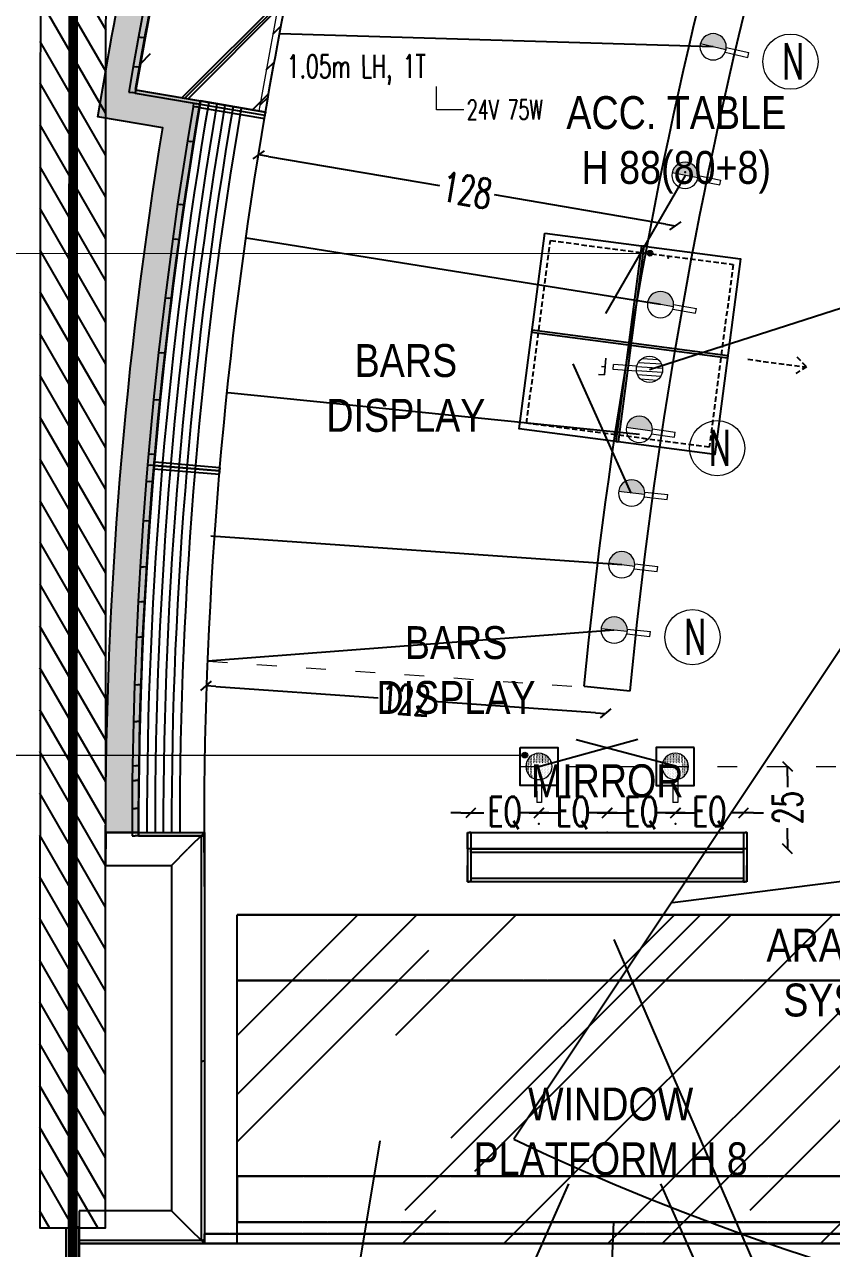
# Model space of a CAD drawing. Header units: millimetres. Extents: x 1734 to 22014, y 983 to 3953.
# Drawn here: x 2964.1 to 3209.5, y 1384.9 to 1757 of the extents above; entities that cross this region are included whole.
import ezdxf

# ---------------------------------------------------------------- set-up
doc = ezdxf.new("R2010")
doc.units = ezdxf.units.MM
for name, pattern in [('ACAD_ISO03W100', [30, 12, -18]), ('DASHDOT', [25.4, 12.7, -6.35, 0, -6.35]), ('HIDDEN', [0.375, 0.25, -0.125]), ('HIDDEN1', [0.375, 0.25, -0.125]), ('HIDDEN2', [4.7624999999999975, 3.174999999999998, -1.587499999999999]), ('PUNTO2', [0.125, 0, -0.125])]:
    doc.linetypes.add(name, pattern=pattern)
for name, color, linetype in [('CLNG_frame', 3, 'Continuous'), ('CLNG_projection', 1, 'Continuous'), ('FLOO_areas', 6, 'Continuous'), ('LAY_frames', 3, 'Continuous'), ('LAY_furn freestanding', 1, 'Continuous'), ('LAY_furn wall', 1, 'Continuous'), ('LAY_new wall', 6, 'Continuous'), ('LAY_new wall hatch', 8, 'Continuous'), ('LAY_projections', 1, 'HIDDEN'), ('LAY_text', 3, 'Continuous'), ('LD_beam', 240, 'Continuous'), ('LD_light integrated', 240, 'Continuous'), ('LD_pointing', 30, 'Continuous'), ('LD_quote', 242, 'Continuous'), ('MAT_mirror', 9, 'Continuous'), ('MATERIALE_xorel scuro', 177, 'Continuous'), ('MATERIALS_blackglass', 10, 'Continuous'), ('MATERIALS_marmorino', 44, 'Continuous'), ('MATERIALS_transparent glass', 133, 'Continuous'), ('Materials_xorel', 52, 'Continuous'), ('SURVEY_leaseline', 30, 'Continuous'), ('SURVEY_walls', 6, 'Continuous'), ('SURVEY_walls_patt', 8, 'Continuous'), ('SURVEY_window', 2, 'Continuous')]:
    doc.layers.add(name, color=color, linetype=linetype)
doc.layers.add('LD_light', color=240, linetype='Continuous', lineweight=5)
doc.layers.add('LD_text', color=7, linetype='Continuous', lineweight=9)
doc.styles.add('Detail 1-50', font='Arial Narrow.ttf', dxfattribs={"height": 0.125})
doc.styles.add('SIMPLEX', font='SIMPLEX.SHX', dxfattribs={"width": 0.65})
doc.dimstyles.new('Illuminazione 1_100', dxfattribs={"dimtxt": 9, "dimasz": 3, "dimexe": 0.05, "dimexo": 0.05, "dimgap": 1.5, "dimtad": 0, "dimdec": 0, "dimlfac": -1, "dimzin": 0, "dimdsep": 46, "dimtxsty": 'SIMPLEX', "dimblk": 'LINEET2S', "dimcen": 0, "dimdle": 0.1000000014901161, "dimse1": 1, "dimse2": 1, "dimclrd": 7, "dimclrt": 256, "dimadec": 0, "dimazin": 0, "dimtfac": 1, "dimtdec": 0, "dimtix": 1, "dimtmove": 2, "dimatfit": 3, "dimldrblk": 'OBLIQUE', "dimfxl": 1, "dimtolj": 1, "dimarcsym": 0})

# ---------------------------------------------------------------- blocks, each defined once
blk = doc.blocks.new('farettosingolo11.5x11.5')
at = {"layer": 'LD_beam'}
blk.add_lwpolyline([(-5.75, 5.75), (5.75, 5.75), (5.75, -5.75), (-5.75, -5.75)], close=True, dxfattribs=at)
blk.add_point((0, 0), dxfattribs=at)
blk = doc.blocks.new('LINEET2S')
blk.add_line((-1, 0), (0, 0))
at = {"color": 5}
blk.add_line((0.5, 0.5), (-0.5, -0.5), dxfattribs=at)
blk = doc.blocks.new('*D282')
at = {"layer": 'DEFPOINTS', "color": 0, "transparency": 16777216}
for p in [(3161.485465483056, 1531.444321138227), (3168.1902034677, 1506.36967570983), (3196.161724660881, 1506.382082670419)]:
    blk.add_point(p, dxfattribs=at)
at = {"layer": 'LD_quote', "color": 7, "lineweight": -2, "transparency": 16777216}
for p, q in [((3196.151931983041, 1528.459697392734), (3196.153397093028, 1525.156603556319)), ((3196.160393990381, 1509.382082375305), (3196.158928880394, 1512.685176211721))]:
    blk.add_line(p, q, dxfattribs=at)
at = {"layer": 'LD_quote', "color": 7, "lineweight": -2, "transparency": 16777216, "xscale": 3, "yscale": 3, "zscale": 3}
for p, rotation in [((3196.15060131254, 1531.45969709762), 90.02541393536639), ((3196.161724660881, 1506.382082670419), 270.0254139353664)]:
    blk.add_blockref('LINEET2S', p, dxfattribs=dict(at, rotation=rotation))
at = {"layer": 'LD_quote', "transparency": 16777216, "insert": (3196.156162986711, 1518.92088988402), "char_height": 9, "attachment_point": 5, "rotation": 90.02541393536639, "style": 'SIMPLEX'}
blk.add_mtext('\\A1;25', dxfattribs=at)
blk = doc.blocks.new('_Oblique')
at = {"color": 0, "linetype": 'ByBlock', "lineweight": -2}
blk.add_line((-0.5, -0.5), (0.5, 0.5), dxfattribs=at)
blk = doc.blocks.new('pureopalplan')
at = {"layer": 'LD_light'}
h = blk.add_hatch(dxfattribs=at)
h.set_pattern_fill('DOTS', color=256, scale=8.062499999999915)
h.set_pattern_definition([(0, (0, 0), (0.2519531249999973, 0.5039062499999947), [0, -0.5039062499999947])])
h.paths.add_polyline_path([(4.299999999999954, 0, 1), (-4.299999999999954, 0, 1)])
for p, q in [((4.223737791997336, 0.8062499999987267), (11.80825933779306, 0.8062499999987267)), ((11.80825933779306, -0.8062500000012278), (11.80825933779306, 0.8062499999987267)), ((4.223737791997336, -0.8062500000012278), (11.80825933779306, -0.8062500000012278))]:
    blk.add_line(p, q, dxfattribs=at)
blk.add_circle((0, 0), 4.299999999999954, dxfattribs=at)
blk = doc.blocks.new('24v75w')
at = {"layer": 'LD_light', "color": 7}
for p, q in [((0, -7.154871090875531), (0, 0)), ((8.246694318742811, -7.154871090875531), (0, -7.154871090875531))]:
    blk.add_line(p, q, dxfattribs=at)
at = {"layer": 'LD_light', "color": 7, "linetype": 'Continuous', "lineweight": 0, "insert": (9.169808406062657, -10.074464767893), "char_height": 6, "width": 128.0659965766446, "attachment_point": 7, "style": 'SIMPLEX'}
blk.add_mtext('24V 75W', dxfattribs=at)
blk = doc.blocks.new('*D283')
at = {"layer": 'DEFPOINTS', "color": 0, "transparency": 16777216}
for p in [(3120.581526965201, 1517.31116682868), (3099.833996287819, 1511.376613348068), (3120.583001265211, 1513.987354056764)]:
    blk.add_point(p, dxfattribs=at)
at = {"layer": 'LD_quote', "color": 7, "lineweight": -2, "transparency": 16777216}
for p, q in [((3096.831368353373, 1517.300632282517), (3093.831368648487, 1517.299301612019)), ((3099.831368058259, 1517.301962953014), (3103.831448138847, 1517.30373721604)), ((3120.581526965201, 1517.31116682868), (3116.581446884612, 1517.309392565655)), ((3123.581526670087, 1517.312497499178), (3126.581526374973, 1517.313828169676))]:
    blk.add_line(p, q, dxfattribs=at)
at = {"layer": 'LD_quote', "color": 7, "lineweight": -2, "transparency": 16777216, "xscale": 3, "yscale": 3, "zscale": 3}
for p, rotation in [((3099.831368058259, 1517.301962953014), 0.02541393531431841), ((3120.581526965201, 1517.31116682868), 180.0254139353143)]:
    blk.add_blockref('LINEET2S', p, dxfattribs=dict(at, rotation=rotation))
at = {"layer": 'LD_quote', "transparency": 16777216, "insert": (3110.20644751173, 1517.306564890847), "char_height": 9, "attachment_point": 5, "rotation": 0.025413935314318407, "style": 'SIMPLEX'}
blk.add_mtext('\\A1;EQ', dxfattribs=at)
blk = doc.blocks.new('*D305')
at = {"layer": 'DEFPOINTS', "color": 0, "transparency": 16777216}
for p in [(3141.329373930824, 1517.311166315043), (3120.58300126521, 1511.376613348066), (3141.332006242599, 1511.376613348075)]:
    blk.add_point(p, dxfattribs=at)
at = {"layer": 'LD_quote', "color": 7, "lineweight": -2, "transparency": 16777216}
for p, q in [((3117.580373330764, 1517.300632282524), (3114.580373625878, 1517.299301612026)), ((3120.58037303565, 1517.301962953022), (3124.579874110354, 1517.303736959225)), ((3141.329373930823, 1517.311166315043), (3137.329872856119, 1517.30939230884)), ((3144.329373635709, 1517.312496985541), (3147.329373340595, 1517.313827656038))]:
    blk.add_line(p, q, dxfattribs=at)
at = {"layer": 'LD_quote', "color": 7, "lineweight": -2, "transparency": 16777216, "xscale": 3, "yscale": 3, "zscale": 3}
for p, rotation in [((3120.58037303565, 1517.301962953022), 0.02541393531431841), ((3141.329373930823, 1517.311166315043), 180.0254139353143)]:
    blk.add_blockref('LINEET2S', p, dxfattribs=dict(at, rotation=rotation))
at = {"layer": 'LD_quote', "transparency": 16777216, "insert": (3130.954873483237, 1517.306564634032), "char_height": 9, "attachment_point": 5, "rotation": 0.025413935314318407, "style": 'SIMPLEX'}
blk.add_mtext('\\A1;EQ', dxfattribs=at)
blk = doc.blocks.new('*D306')
at = {"layer": 'DEFPOINTS', "color": 0, "transparency": 16777216}
for p in [(3162.078378908218, 1517.311166315045), (3141.332006242599, 1511.376613348075), (3162.081011219994, 1511.376613348078)]:
    blk.add_point(p, dxfattribs=at)
at = {"layer": 'LD_quote', "color": 7, "lineweight": -2, "transparency": 16777216}
for p, q in [((3138.329378308152, 1517.300632282526), (3135.329378603266, 1517.299301612028)), ((3141.329378013038, 1517.301962953024), (3145.328879087746, 1517.303736959227)), ((3162.078378908219, 1517.311166315046), (3158.078877833511, 1517.309392308842)), ((3165.078378613105, 1517.312496985543), (3168.078378317991, 1517.313827656041))]:
    blk.add_line(p, q, dxfattribs=at)
at = {"layer": 'LD_quote', "color": 7, "lineweight": -2, "transparency": 16777216, "xscale": 3, "yscale": 3, "zscale": 3}
for p, rotation in [((3141.329378013038, 1517.301962953024), 0.02541393531431841), ((3162.078378908219, 1517.311166315046), 180.0254139353143)]:
    blk.add_blockref('LINEET2S', p, dxfattribs=dict(at, rotation=rotation))
at = {"layer": 'LD_quote', "transparency": 16777216, "insert": (3151.703878460628, 1517.306564634035), "char_height": 9, "attachment_point": 5, "rotation": 0.025413935314318407, "style": 'SIMPLEX'}
blk.add_mtext('\\A1;EQ', dxfattribs=at)
blk = doc.blocks.new('*D307')
at = {"layer": 'DEFPOINTS', "color": 0, "transparency": 16777216}
for p in [(3182.828541897378, 1517.311166828692), (3162.081011219994, 1511.376613348074), (3182.830016197389, 1513.987354056771)]:
    blk.add_point(p, dxfattribs=at)
at = {"layer": 'LD_quote', "color": 7, "lineweight": -2, "transparency": 16777216}
for p, q in [((3159.078383285547, 1517.300632282528), (3156.078383580661, 1517.29930161203)), ((3162.078382990434, 1517.301962953026), (3166.078463071024, 1517.303737216051)), ((3182.828541897379, 1517.311166828692), (3178.828461816789, 1517.309392565666)), ((3185.828541602265, 1517.312497499189), (3188.828541307151, 1517.313828169687))]:
    blk.add_line(p, q, dxfattribs=at)
at = {"layer": 'LD_quote', "color": 7, "lineweight": -2, "transparency": 16777216, "xscale": 3, "yscale": 3, "zscale": 3}
for p, rotation in [((3162.078382990434, 1517.301962953026), 0.02541393531431841), ((3182.828541897379, 1517.311166828692), 180.0254139353143)]:
    blk.add_blockref('LINEET2S', p, dxfattribs=dict(at, rotation=rotation))
at = {"layer": 'LD_quote', "transparency": 16777216, "insert": (3172.453462443906, 1517.306564890859), "char_height": 9, "attachment_point": 5, "rotation": 0.025413935314318407, "style": 'SIMPLEX'}
blk.add_mtext('\\A1;EQ', dxfattribs=at)
blk = doc.blocks.new('*D345')
at = {"layer": 'DEFPOINTS', "color": 0, "transparency": 16777216}
for p in [(3019.87906157209, 1563.492614515699), (3141.332006242643, 1555.126613348791), (3140.812036336717, 1547.577979903154)]:
    blk.add_point(p, dxfattribs=at)
at = {"layer": 'LD_beam', "color": 7, "lineweight": -2, "transparency": 16777216}
for p, q in [((3022.351999663878, 1555.737821623955), (3071.641287865033, 1552.342644638124)), ((3137.819128339003, 1547.784139349261), (3088.529840137848, 1551.179316335092))]:
    blk.add_line(p, q, dxfattribs=at)
at = {"layer": 'LD_beam', "color": 7, "lineweight": -2, "transparency": 16777216, "xscale": 3, "yscale": 3, "zscale": 3}
for p, rotation in [((3019.359091666164, 1555.943981070062), 176.0595390365642), ((3140.812036336717, 1547.577979903154), 356.0595390365642)]:
    blk.add_blockref('LINEET2S', p, dxfattribs=dict(at, rotation=rotation))
at = {"layer": 'LD_beam', "transparency": 16777216, "insert": (3080.085564001441, 1551.760980486608), "char_height": 9, "attachment_point": 5, "rotation": 356.0595390365642, "style": 'SIMPLEX'}
blk.add_mtext('\\A1;122', dxfattribs=at)
blk = doc.blocks.new('purefasciostrettoplan')
at = {"layer": 'LD_light'}
blk.add_hatch(color=256, dxfattribs=at).paths.add_polyline_path([(-4.300000000000005, -3.20375193e-08, 1), (4.300000000000005, 0)])
for p, q in [((4.300000000000181, 0), (-4.300000001001535, -3.20375193e-08)), ((4.22373778999281, 0.8062499999999772), (11.80825933678989, 0.8062499999999772)), ((11.80825933678989, 0.8062499999999772), (11.80825933779124, -0.806250000000091)), ((4.223737790994163, -0.806250000000091), (11.80825933779124, -0.806250000000091))]:
    blk.add_line(p, q, dxfattribs=at)
blk.add_circle((0, 0), 4.300000000000005, dxfattribs=at)
blk = doc.blocks.new('A$C2ABF7FAD')
at = {"layer": 'LD_light', "ltscale": 0.5}
h = blk.add_hatch(dxfattribs=at)
h.set_pattern_fill('LINE', color=70, scale=10, angle=450.0000000140827, style=0)
h.set_pattern_definition([(90.00000001408272, (4318.243481400244, -3313.514310298712), (-1.25, -3.072372e-10), [])])
h.paths.add_polyline_path([(-9.2636473701e-06, 4.00000228616409, 1), (7.999990736352628, 4.00000228616409, 1)])
at = {"layer": 'LD_light', "color": 70}
for p, q in [((3.249990748467098, 7.929060644635682), (3.24999073809522, 14.9844295558014)), ((3.24999073809522, 14.9844295558014), (4.749990734606398, 14.98442957318912)), ((4.749990744981914, 7.929060662023402), (4.749990734606398, 14.98442957318912))]:
    blk.add_line(p, q, dxfattribs=at)
blk.add_circle((3.999990736352629, 4.00000228616409), 3.999999999999999, dxfattribs=at)
at = {"layer": 'LD_light', "color": 70, "insert": (3.999990736352629, 18.20237662298677), "char_height": 5.075721127553122, "width": 7.492213639557688, "attachment_point": 5, "rotation": 90.00000001434313, "style": 'SIMPLEX'}
blk.add_mtext('F', dxfattribs=at)
blk = doc.blocks.new('*D367')
at = {"layer": 'DEFPOINTS', "color": 0, "transparency": 16777216}
for p in [(3035.9751080266, 1720.853884487464), (3035.386124529296, 1717.394582209499), (3162.585343843628, 1699.297127230125)]:
    blk.add_point(p, dxfattribs=at)
at = {"layer": 'LD_quote', "color": 7, "lineweight": -2, "transparency": 16777216}
for p, q in [((3038.343564546952, 1716.891046171102), (3090.347036673708, 1708.036894546306)), ((3159.038920328668, 1696.341360990556), (3107.035448201912, 1705.195512615353))]:
    blk.add_line(p, q, dxfattribs=at)
at = {"layer": 'LD_quote', "color": 7, "lineweight": -2, "transparency": 16777216, "xscale": 3, "yscale": 3, "zscale": 3}
for p, rotation in [((3035.386124529296, 1717.394582209499), 170.3374335091617), ((3161.996360346325, 1695.83782495216), 350.3374335091617)]:
    blk.add_blockref('LINEET2S', p, dxfattribs=dict(at, rotation=rotation))
at = {"layer": 'LD_quote', "transparency": 16777216, "insert": (3098.691242437811, 1706.616203580829), "char_height": 9, "attachment_point": 5, "rotation": 350.3374335091617, "style": 'SIMPLEX'}
blk.add_mtext('\\A1;128', dxfattribs=at)
blk = doc.blocks.new('n')
at = {"layer": 'LD_light'}
blk.add_circle((0, 0), 8.4, dxfattribs=at)
at = {"layer": 'LD_light', "style": 'SIMPLEX', "width": 0.65}
blk.add_text('N', height=11.00743271275656, dxfattribs=at).set_placement((-2.548315764128347, -5.407151251711184))

msp = doc.modelspace()

# ---------------------------------------------------------------- hatches: boundary and pattern name
at = {"layer": 'LAY_new wall hatch'}
h = msp.add_hatch(color=144, dxfattribs=at)
edge = h.paths.add_edge_path()
edge.add_line((2971.214910354189, 2202.987059092549), (2969.394277730069, 2247.894329157141))
edge.add_line((2969.394277730065, 2247.894329157142), (2911.381471270375, 2228.335378881005))
edge.add_line((2911.381471270375, 2228.335378881005), (2937.170708852424, 2191.492573537118))
edge.add_line((2937.170708852424, 2191.492573537117), (2941.669990678736, 2185.06484708776))
edge.add_arc((2747.365069775151, 2445.222771663553), 324.709944422609, -109.04361390297572, -53.24494069382962, ccw=False)
edge.add_line((2641.416178101088, 2138.28404755079), (2644.621297110873, 2147.756492437568))
edge.add_arc((2747.364692601092, 2445.225430727968), 314.7125268629732, 250.9454963952326, 304.9900056502635)
edge.add_line((2927.831410775016, 2187.396537475073), (2895.540639580056, 2233.527509503824))
edge.add_line((2895.540639580056, 2233.527509503824), (2978.844655883073, 2261.653791509757))
edge.add_line((2978.844655883073, 2261.653791509756), (2981.125684646275, 2205.39050514588))
edge.add_arc((2985.176561520355, 2105.472586850155), 100.000000000001, 8.433178829843598, 92.32161672441129, ccw=False)
edge.add_line((3084.0953188569, 2120.138174018589), (3103.879070324212, 2123.071291452277))
edge.add_arc((2985.176561520282, 2105.472586850167), 120.0000000000745, -24.32078398411261, 8.43317882983331, ccw=False)
edge.add_line((3094.527034352875, 2056.051193797104), (3076.253405903488, 2064.180839282265))
edge.add_arc((4319.00339718481, 1511.323281562865), 1360.176098877339, 156.0173317961582, 165.4509726311808)
edge.add_line((3002.444012840853, 1853.010869065012), (3021.802706205021, 1847.98682774032))
edge.add_arc((4318.83516160505, 1511.376058985647), 1340.000000000988, 165.451344330369, 170.3008962202452)
edge.add_line((2997.988981603354, 1737.131166962378), (3017.703103692918, 1733.761687738849))
edge.add_arc((4318.835161603187, 1511.376058986007), 1319.999999999092, 170.300896220247, 180.00000000001)
edge.add_line((2998.835161604096, 1511.376058985776), (2988.835161604096, 1511.376058985776))
edge.add_arc((4318.83516160319, 1511.376058986009), 1329.999999999095, 170.7316956140113, 180.0000000000101, ccw=False)
edge.add_line((3006.19836018058, 1725.583032608752), (2986.483689081113, 1728.952605667425))
edge.add_arc((4318.835161605039, 1511.376058985649), 1350.000000000978, 165.8757613932792, 170.7253132831554, ccw=False)
edge.add_line((3009.647188784518, 1840.810197812725), (2990.287905172245, 1845.834392320839))
edge.add_arc((4319.003397184813, 1511.323281562866), 1370.176098877342, 155.5991582892873, 165.8691426647666, ccw=False)
edge.add_line((3071.214726916747, 2077.36742850318), (3089.097702981369, 2069.411578025664))
edge.add_arc((2985.176561520282, 2105.472586850167), 110.0000000000749, -19.13695759902597, 3.217270259381089)
edge.add_line((3095.003189744406, 2111.646056938921), (3075.118746498923, 2108.698011051927))
edge.add_arc((2985.176561520355, 2105.472586850155), 90.00000000000121, 2.053808621399719, 98.70098693285337)
edge.add_line((2971.561555267213, 2194.436802154552), (2971.214910354192, 2202.987059092549))
at = {"layer": 'LD_light integrated'}
h = msp.add_hatch(dxfattribs=at)
h.set_pattern_fill('ANSI31', color=256, scale=50)
h.set_pattern_definition([(44.99999999999996, (-6930.156461647264, 5670.05439784533), (-4.41941738241592, 4.419417382415922), [])])
h.paths.add_polyline_path([(3060.017257139178, 1836.003195410134), (3058.080617145337, 1836.502620615858, 0.02077127783072031), (3035.444650748163, 1730.729725373556), (3037.416062952801, 1730.392777426265, -0.01058047213305233), (3047.829473125039, 1784.410497954028, -0.01019225136547356)])
at = {"layer": 'LD_text'}
h = msp.add_hatch(color=256, dxfattribs=at)
h.dxf.hatch_style = 1
edge = h.paths.add_edge_path()
edge.add_arc((3154.348647624694, 1687.470774842472), 0.8545091362466337, 0, 360)
h = msp.add_hatch(color=256, dxfattribs=at)
h.dxf.hatch_style = 1
edge = h.paths.add_edge_path()
edge.add_arc((3116.296165795173, 1534.887664990328), 0.8545091362466337, 0, 360)
at = {"layer": 'MATERIALS_transparent glass'}
h = msp.add_hatch(dxfattribs=at)
h.set_pattern_fill('AR-RROOF', color=144, angle=-60.02541393546893, style=0)
h.set_pattern_definition([(45.0000000000083, (-6330.907757084529, -6099.52005487027), (21.55261469055766, 57.47363917484571), [381, -50.8, 127, -25.4]), (45.0000000000083, (-6316.000531923553, -6066.652317467156), (-41.84799352418311, 5.926969039899583), [76.2, -8.382, 152.4, -19.05]), (45.0000000000083, (-6337.193936369276, -6075.273363343388), (81.36112045687129, 105.4282068613636), [203.2, -35.56, 101.6, -25.4])])
edge = h.paths.add_edge_path()
edge.add_arc((4318.835161604795, 1511.376058985667), 1340.000000000733, 165.4513443303671, 170.3008962202443)
edge.add_line((2997.988981603357, 1737.131166962376), (3037.417225782487, 1730.392208515317))
edge.add_arc((4318.835258325217, 1511.376040739467), 1300.000098412651, 165.4513446228067, 170.3008961457368, ccw=False)
edge.add_line((3060.52009273068, 1837.938745143527), (3021.802706205021, 1847.986827740318))
h = msp.add_hatch(dxfattribs=at)
h.set_pattern_fill('AR-RROOF', color=144, scale=2, angle=-60.02541393546893, style=0)
h.set_pattern_definition([(45, (2030.919326100524, 1353.377865495483), (43.10522938113196, 114.9472783496851), [761.9999999999998, -101.6, 253.9999999999999, -50.79999999999998]), (45, (2060.733776422469, 1419.11334030171), (-83.6959870483645, 11.85393807981129), [152.3999999999999, -16.76399999999999, 304.7999999999999, -38.09999999999999]), (45, (2018.346967531023, 1401.871248549257), (162.7222409137731, 210.8564137227037), [406.3999999999999, -71.11999999999998, 203.1999999999999, -50.79999999999998])])
h.paths.add_polyline_path([(3028.835161604096, 1486.376058985716), (3028.835161604115, 1386.376058985674), (3253.83118151368, 1386.376058985707), (3253.831181513666, 1486.376058985747)])
at = {"layer": 'SURVEY_walls_patt'}
h = msp.add_hatch(dxfattribs=at)
h.set_pattern_fill('ANSI31', color=144, scale=2, angle=-105.0254139354689, style=0)
h.set_pattern_definition([(299.974586064531, (20741.69048663433, 57719.27761822823), (5.500669066013499, 3.172560452726184), [])])
edge = h.paths.add_edge_path()
edge.add_line((2424.100346429284, 2126.387948375123), (2424.091475256304, 2106.387950389017))
edge.add_line((2424.091475256304, 2106.387950389017), (2969.091421684447, 2106.146211914785))
edge.add_line((2969.091421684447, 2106.146211914785), (2968.774278546138, 1391.146282325448))
edge.add_line((2968.774278546138, 1391.146282325448), (2988.774276579075, 1391.137411188831))
edge.add_line((2988.774276579075, 1391.137411188831), (2989.100290792649, 2126.137338809584))
edge.add_line((2989.100290792649, 2126.137338809584), (2424.100348766227, 2126.388014633978))

# ---------------------------------------------------------------- linework, layer by layer
at = {"color": 3}
for p, q in [((3439.752824850648, 1908.778625816782), (3112.937264802026, 1418.094272302989)), ((3746.073204693958, 1563.976002926784), (3161.181472878804, 1489.940827993428))]:
    msp.add_line(p, q, dxfattribs=at)
at = {"layer": 'CLNG_frame', "color": 144}
msp.add_lwpolyline([(3018.835161604111, 1386.376058987078), (3018.835161604104, 1389.375356592752), (3263.831181513684, 1389.375356592785), (3263.831181513793, 1386.376058995946), (3363.83118151368, 1386.376058999565), (3363.83118151368, 1389.375356592751), (3593.83118151368, 1389.375356592751), (3593.831181513677, 1386.376059007889), (3693.831181452337, 1386.376059011508), (3693.831181452337, 1389.375356592752), (3938.828929199903, 1389.378855032069), (3938.829022849732, 1386.376059020376), (3976.900815166839, 1386.376059021753), (3976.900815166839, 1358.37605902175), (2980.761547860635, 1358.376058985697), (2980.761547860635, 1386.3760589857)], close=True, dxfattribs=at)
at = {"layer": 'CLNG_projection', "color": 144}
for p, q in [((3253.831181513669, 1486.376058985726), (3028.8351616041, 1486.376058985727)), ((3028.8351616041, 1466.376058985699), (3253.831181513666, 1466.376058985698))]:
    msp.add_line(p, q, dxfattribs=at)
msp.add_lwpolyline([(3028.835161604111, 1392.877600515416), (3253.83118151368, 1392.877600515416), (3253.83118151368, 1406.877600515416), (3028.835161604115, 1406.877600515415)], close=True, dxfattribs=at)
at = {"layer": 'FLOO_areas', "color": 144}
for points in [[(3021.141920777729, 1846.060149603586, 0.0207866563713576), (2997.844794354103, 1737.155811018981, 0.0207866563713576)], [(3017.558916548285, 1733.786331777566, 0.04253964696454669), (2998.714560068944, 1510.376058985838, 0.04253964696454669)], [(3018.714567906387, 1510.376058985657, 0.003189536964735203), (3018.835161605046, 1493.791073923098)]]:
    msp.add_lwpolyline(points, format="xyb", dxfattribs=at)
for points in [[(2997.844794354103, 1737.155811018981), (3017.558916548285, 1733.786331777566)], [(3018.835161604085, 1511.376058998567), (3018.835161610925, 1386.376058966848), (3263.831181513677, 1386.376058980251), (3263.831181513659, 1511.376058985713), (3363.831181513659, 1511.376058985745), (3363.83118152219, 1355.376058985697), (3593.831181513571, 1355.376058985557), (3593.83118151368, 1511.376058985765), (3693.831181513673, 1511.376058985768)], [(3018.835161604144, 1510.376058985655), (2998.714560068947, 1510.37605898584)]]:
    msp.add_lwpolyline(points, dxfattribs=at)
at = {"layer": 'LAY_frames'}
for p, q in [((3388.831181513695, 1386.376058985701), (2980.759726432334, 1386.376058985697)), ((2980.759726432334, 1386.376058985697), (2980.759726432334, 1372.376058985697))]:
    msp.add_line(p, q, dxfattribs=at)
at = {"layer": 'LAY_furn freestanding', "color": 1}
for p, q in [((3151.743166330169, 1689.714647347417), (3143.957947402505, 1630.221871599023)), ((3152.486826027024, 1689.6173321108213), (3144.70160709936, 1630.1245563624273)), ((3151.743166330169, 1689.714647347417), (3152.114996178597, 1689.6659897291192)), ((3152.486826027024, 1689.6173321108213), (3152.114996178597, 1689.6659897291192)), ((3118.427341222268, 1663.440381470329), (3118.475998840566, 1663.8122113187565)), ((3118.524656458864, 1664.1840411671838), (3118.475998840566, 1663.8122113187565)), ((3118.524656458864, 1664.1840411671838), (3178.017432207257, 1656.3988222395158)), ((3118.427341222268, 1663.440381470329), (3177.920116970661, 1655.655162542661)), ((3178.017432207257, 1656.3988222395158), (3177.968774588959, 1656.0269923910882)), ((3177.920116970661, 1655.655162542661), (3177.968774588959, 1656.0269923910882)), ((3143.957947402505, 1630.221871599023), (3144.3297772509322, 1630.173213980725)), ((3144.70160709936, 1630.1245563624273), (3144.3297772509322, 1630.173213980725))]:
    msp.add_line(p, q, dxfattribs=at)
at = {"layer": 'LAY_furn freestanding', "color": 144}
for points in [[(3020.167368954117, 1733.340502835907, 0.04234560734747374), (3001.335161604093, 1511.376058985692)], [(3022.631634215311, 1732.919317932965, 0.0423456073474736), (3003.835161604093, 1511.376058985694, 0.0423456073474736)], [(3025.095899476506, 1732.498133030024, 0.04234560734747349), (3006.335161604093, 1511.376058985696, 0.04234560734747349)], [(3027.560164737704, 1732.076948127084, 0.04234560734747337), (3008.835161604093, 1511.376058985697, 0.04234560734747337)], [(3030.024429998899, 1731.655763224143, 0.04234560734747353), (3011.335161604093, 1511.376058985697, 0.04234560734747353)]]:
    msp.add_lwpolyline(points, format="xyb", dxfattribs=at)
for points in [[(3122.368608304398, 1693.558599192951), (3181.861384052787, 1685.773380265286), (3174.076165125127, 1626.280604516895), (3114.583389376738, 1634.065823444558)], [(3028.835161604096, 1486.376058985716), (3253.831181513666, 1486.376058985747), (3253.83118151368, 1386.376058985707), (3028.835161604115, 1386.376058985674)]]:
    msp.add_lwpolyline(points, close=True, dxfattribs=at)
at = {"layer": 'LAY_furn freestanding', "color": 144, "linetype": 'HIDDEN2', "ltscale": 0.5}
msp.add_lwpolyline([(3124.092193531753, 1691.315999370417), (3179.618784230257, 1684.049795037929), (3172.352579897768, 1628.52320433943), (3116.825989199267, 1635.789408671915)], close=True, dxfattribs=at)
for points in [[(3184.087449318882, 1655.226303202859), (3201.955462753664, 1652.888096678748)], [(3198.966323945209, 1655.983761054516), (3201.95546275366, 1652.888096678746), (3198.656599845122, 1650.930632095906)]]:
    msp.add_lwpolyline(points, dxfattribs=at)
at = {"layer": 'LAY_furn wall', "color": 144}
for points in [[(3021.802706205021, 1847.986827740318, 0.02116332066837165), (2997.988981603357, 1737.131166962376), (3037.417225782487, 1730.392208515317, -0.02116331906654596), (3060.52009273068, 1837.938745143527)], [(3017.703103692918, 1733.761687738846, 0.04234560734749489), (2998.835161604096, 1511.376058985687), (3018.835161604089, 1511.37605898569, -0.0423456073474484), (3037.417225782487, 1730.392208515317)]]:
    msp.add_lwpolyline(points, format="xyb", close=True, dxfattribs=at)
msp.add_lwpolyline([(3098.8351616041, 1511.376058985701), (3183.831181513669, 1511.376058985714), (3183.831181513669, 1506.37605898572), (3098.8351616041, 1506.376058985708)], close=True, dxfattribs=at)
at = {"layer": 'LAY_new wall', "color": 6}
for p, q in [((2988.835161604085, 1511.376058985831), (2988.835161604085, 1506.376058985831)), ((2988.835161604085, 1511.376058985831), (3018.835161604089, 1511.376058985829)), ((3018.835161604089, 1511.376058985829), (3013.83516160409, 1506.3760589858293)), ((3018.835161604089, 1511.376058985829), (3018.835161604107, 1386.376058985674)), ((2988.835161604085, 1501.376058985831), (2988.835161604085, 1506.376058985831)), ((3008.8351616040904, 1501.3760589858293), (3013.83516160409, 1506.3760589858293)), ((3183.8311815136676, 1506.376058985721), (3098.8351616041055, 1506.37605898571)), ((3098.8351616041055, 1506.37605898571), (3098.8351616041064, 1501.37605898571)), ((3183.8311815136676, 1506.376058985721), (3183.8311815136685, 1501.376058985721)), ((2988.835161604085, 1501.376058985831), (3008.8351616040904, 1501.3760589858293)), ((3008.8351616040904, 1501.3760589858293), (3008.8351616041055, 1396.3760589856731)), ((3098.835161604107, 1496.37605898571), (3098.8351616041064, 1501.37605898571)), ((3183.831181513669, 1496.376058985721), (3183.8311815136685, 1501.376058985721)), ((3183.831181513669, 1496.376058985721), (3098.835161604107, 1496.37605898571)), ((3008.8351616041055, 1396.3760589856731), (2980.761547858833, 1396.37605898567)), ((2980.761547858833, 1396.37605898567), (2980.7615478588336, 1391.37605898567)), ((3008.8351616041055, 1396.3760589856731), (3013.8351616041064, 1391.3760589856736)), ((2980.761547858834, 1386.37605898567), (2980.7615478588336, 1391.37605898567)), ((3018.835161604107, 1386.376058985674), (3013.8351616041064, 1391.3760589856736)), ((3018.835161604107, 1386.376058985674), (2980.761547858834, 1386.37605898567))]:
    msp.add_line(p, q, dxfattribs=at)
at = {"layer": 'LAY_new wall', "color": 144}
msp.add_lwpolyline([(3103.879070324205, 2123.071291452277, -0.1438971608902566), (3094.527034352875, 2056.051193797104), (3076.253405903488, 2064.180839282266, 0.0411852861268762), (3002.444012840853, 1853.010869065012), (3021.802706205021, 1847.986827740319, 0.02116332066836765), (2997.988981603354, 1737.131166962378), (3017.703103692918, 1733.761687738846, 0.04234560734747444), (2998.835161604096, 1511.376058985776), (2988.835161604096, 1511.376058985777, -0.04046266743305123), (3006.19836018058, 1725.583032608752), (2986.483689081113, 1728.952605667425, -0.02116332066836749), (3009.647188784518, 1840.810197812725), (2990.287905172248, 1845.834392320839, -0.04484127888484009), (3071.214726916747, 2077.36742850318), (3089.097702981369, 2069.411578025664, 0.09784922249494919), (3095.003189744406, 2111.646056938921), (3075.11874649892, 2108.698011051926, 0.4486165692584508), (2971.561555267213, 2194.436802154552)], format="xyb", dxfattribs=at)
at = {"layer": 'LAY_projections', "color": 144, "ltscale": 0.01}
for points in [[(3253.831181513669, 1466.376058985728), (3028.8351616041, 1466.376058985699), (3028.8351616041, 1486.376058985697), (3253.831181513669, 1486.376058985727)], [(3253.83118151368, 1392.877600515447), (3028.835161604111, 1392.877600515418), (3028.835161604115, 1406.877600515417), (3253.83118151368, 1406.877600515447)]]:
    msp.add_lwpolyline(points, close=True, dxfattribs=at)
at = {"layer": 'LAY_projections', "color": 144, "linetype": 'HIDDEN1', "ltscale": 0.3}
msp.add_lwpolyline([(3263.831181520498, 1389.375356592747), (3018.835098938576, 1389.375356592738)], dxfattribs=at)
at = {"layer": 'LD_beam'}
for p, q in [((3134.364494422964, 1555.800244585373), (3148.299518062282, 1554.452982112212)), ((3141.33200624261, 1506.376613348082), (3141.33200624261, 1506.376613348082))]:
    msp.add_line(p, q, dxfattribs=at)
for points in [[(3134.364494422964, 1555.800244585373, -0.07523709072316462), (3243.789354918132, 1990.551913235391, 0.0711884652463741), (3265.531091690638, 2066.878367280412, 0.0711884652463741)], [(3148.299518062282, 1554.452982112212, -0.0752103581318629), (3256.640807556836, 1984.996258335879, 0.07104967802399245), (3279.403021558544, 2064.989038897136, 0.07104967802399245)]]:
    msp.add_lwpolyline(points, format="xyb", dxfattribs=at)
msp.add_arc((3445.175050642647, 2120.695430761045), 777.1938845660584, 244.6920193233164, 296.8176108094465, dxfattribs=at)
for p in [(3164.995291793177, 1712.085415173184), (3159.892444207446, 1686.114395672306), (3120.583001265211, 1513.987354056764), (3141.332006242603, 1511.376613348077), (3162.081011219998, 1513.987354056765)]:
    msp.add_point(p, dxfattribs=at)
at = {"layer": 'LD_light'}
msp.add_line((3035.444650748163, 1730.729725373556), (3037.416062952801, 1730.392777426265), dxfattribs=at)
for radius in [1302.45427235279, 1300.45427235279]:
    msp.add_arc((4319.280155656474, 1511.290604187624), radius, 165.5407308910399, 170.3004726651578, dxfattribs=at)
at = {"layer": 'LD_pointing'}
for p, q in [((3173.552769665777, 1750.233273393219), (3041.823080838192, 1754.143837677135)), ((3165.020428874079, 1711.159323425556), (3140.77734154282, 1669.169282224484)), ((3154.194155116533, 1652.154539509655), (3284.278605435909, 1693.908471474371)), ((3157.539035310707, 1671.870608035468), (3031.638106476057, 1692.101135714929)), ((3148.589757084275, 1614.574421455939), (3130.937097901366, 1653.861878745371)), ((3151.11397053214, 1632.39538858787), (3025.946230318808, 1645.007421663915)), ((3145.749856253595, 1592.762060634504), (3020.797295353372, 1601.430935876594)), ((3143.314109505824, 1572.911464263945), (3019.87906157209, 1563.492614515699)), ((3120.585551717002, 1531.431454656416), (3150.698822365121, 1539.691993217775)), ((3162.105299008872, 1531.53472042767), (3131.892835179657, 1539.544072421684)), ((3192.225159523154, 1365.998772179615), (3143.479448867158, 1478.831302975688)), ((3063.560090058483, 1365.517086770236), (3072.321974968734, 1417.666518712011)), ((3112.610084628879, 1365.986419285275), (3129.660290556611, 1404.562285360755)), ((3174.722028328393, 1366.013969465062), (3157.637607935016, 1404.574694892286)), ((3142.240223468951, 1365.764544083753), (3143.36602800501, 1392.882797337702))]:
    msp.add_line(p, q, dxfattribs=at)
at = {"layer": 'LD_text'}
for p, q in [((2812.863507489061, 1687.321109035719), (3153.494139673719, 1687.472198095224)), ((2812.94340788224, 1534.759502094792), (3115.441677810313, 1534.893677282778))]:
    msp.add_line(p, q, dxfattribs=at)
at = {"layer": 'LD_text', "color": 9, "linetype": 'ACAD_ISO03W100', "ltscale": 0.5}
for p, q in [((3019.87906157209, 1563.492614515698), (3141.332006242619, 1555.126613348791)), ((3114.835552282637, 1531.428904204623), (3842.764716071533, 1531.446871590021))]:
    msp.add_line(p, q, dxfattribs=at)
at = {"layer": 'LD_text'}
for centre in [(3154.348647624694, 1687.470774842472), (3116.296165795173, 1534.887664990328)]:
    msp.add_circle(centre, 0.8545091362466337, dxfattribs=at)
at = {"layer": 'MAT_mirror', "color": 1}
for p, q in [((3099.835161604111, 1506.376058985708), (3099.835161604111, 1505.876058985708)), ((3099.835161604111, 1506.376058985708), (3182.831181513669, 1506.376058985721)), ((3099.835161604111, 1505.376058985708), (3099.835161604111, 1505.876058985708)), ((3099.835161604111, 1505.376058985708), (3182.831181513669, 1505.376058985721)), ((3182.831181513669, 1506.376058985721), (3182.831181513669, 1505.876058985721)), ((3182.831181513669, 1505.376058985721), (3182.831181513669, 1505.876058985721))]:
    msp.add_line(p, q, dxfattribs=at)
at = {"layer": 'MATERIALE_xorel scuro', "color": 1}
for p, q in [((3000.9851975454694, 1764.8233549124946), (2998.819765208068, 1753.2921462720435)), ((3002.949094962729, 1764.444942136581), (3000.786842836224, 1752.93066853249)), ((2998.819765208068, 1753.2921462720435), (2997.2005559720124, 1744.2837569394933)), ((2998.819765208068, 1753.2921462720435), (2999.803304022146, 1753.1114074022667)), ((3000.786842836224, 1752.93066853249), (2999.170127057423, 1743.936151424255)), ((3000.786842836224, 1752.93066853249), (2999.803304022146, 1753.1114074022667)), ((2997.2005559720124, 1744.2837569394933), (2995.849858964665, 1736.4868459627432)), ((2997.2005559720124, 1744.2837569394933), (2998.185341514718, 1744.1099541818742)), ((2999.170127057423, 1743.936151424255), (2997.82050764218, 1736.1454608579)), ((2999.170127057423, 1743.936151424255), (2998.185341514718, 1744.1099541818742)), ((2995.849858964665, 1736.4868459627432), (2996.8351833034226, 1736.3161534103215)), ((2997.82050764218, 1736.1454608579), (2996.8351833034226, 1736.3161534103215))]:
    msp.add_line(p, q, dxfattribs=at)
at = {"layer": 'MATERIALS_blackglass', "color": 1}
for p, q in [((2997.8205076421805, 1736.145460857898), (2997.9047446227687, 1736.638313910137)), ((2997.8205076421805, 1736.145460857898), (3037.2487518213106, 1729.4065024108359)), ((2997.988981603357, 1737.131166962376), (2997.9047446227687, 1736.638313910137)), ((2997.988981603357, 1737.131166962376), (3037.417225782487, 1730.392208515314)), ((3017.3665291441434, 1731.7902117139838), (3017.4507661247317, 1732.2830647662229)), ((3017.3665291441434, 1731.7902117139838), (3037.0802778601296, 1728.4207963063568)), ((3017.53500310532, 1732.775917818462), (3017.4507661247317, 1732.2830647662229)), ((3017.53500310532, 1732.775917818462), (3037.248751821306, 1729.406502410835)), ((3037.0802778601296, 1728.4207963063568), (3037.164514840718, 1728.9136493585959)), ((3037.248751821306, 1729.406502410835), (3037.164514840718, 1728.9136493585959)), ((3037.2487518213106, 1729.4065024108359), (3037.332988801899, 1729.899355463075)), ((3037.417225782487, 1730.392208515314), (3037.332988801899, 1729.899355463075)), ((3003.560605391056, 1622.968360595884), (3003.518335579839, 1622.4701505367125)), ((3003.5606053913, 1622.96836059878), (3003.6028752025895, 1623.4665706579453)), ((3003.560605391056, 1622.968360595884), (3023.489007757922, 1621.277568147205)), ((3023.489007757922, 1621.277568147203), (3003.5606053913, 1622.96836059878)), ((3003.645145013879, 1623.9647807171107), (3003.6028752025895, 1623.4665706579453)), ((3023.5735473805007, 1622.2739882655337), (3003.645145013879, 1623.9647807171107)), ((3003.476065768622, 1621.971940477541), (3003.518335579839, 1622.4701505367125)), ((3003.476065768622, 1621.971940477541), (3023.404468135488, 1620.2811480288622)), ((3023.404468135488, 1620.2811480288622), (3023.446737946705, 1620.7793580880336)), ((3023.489007757922, 1621.277568147205), (3023.446737946705, 1620.7793580880336)), ((3023.489007757922, 1621.277568147203), (3023.5312775692114, 1621.7757782063684)), ((3023.5735473805007, 1622.2739882655337), (3023.5312775692114, 1621.7757782063684)), ((2998.835161604096, 1511.376058985851), (2998.835161604091, 1510.876058985851)), ((2998.835161604096, 1511.376058985851), (3018.835161604089, 1511.376058985657)), ((3018.835161604089, 1511.376058985657), (3018.8351616040845, 1510.876058985657)), ((3098.8351616041, 1511.376058985616), (3099.3351616041, 1511.3760589856174)), ((3098.8351616041, 1511.376058985616), (3098.835161604136, 1496.376058985623)), ((3099.8351616041, 1511.3760589856186), (3099.3351616041, 1511.3760589856174)), ((3099.8351616041, 1511.3760589856186), (3099.835161604136, 1496.3760589856256)), ((3182.831181513669, 1511.3760589857143), (3183.331181513669, 1511.3760589857143)), ((3182.831181513669, 1511.3760589857143), (3182.831181513669, 1496.3760589857213)), ((3183.831181513669, 1511.376058985714), (3183.331181513669, 1511.3760589857143)), ((3183.831181513669, 1511.376058985714), (3183.831181513669, 1496.376058985721)), ((2998.8351616040864, 1510.376058985851), (2998.835161604091, 1510.876058985851)), ((2998.8351616040864, 1510.376058985851), (3018.8351616040795, 1510.376058985657)), ((3018.8351616040795, 1510.376058985657), (3018.8351616040845, 1510.876058985657)), ((3098.835161604136, 1496.376058985623), (3099.335161604136, 1496.3760589856242)), ((3099.835161604136, 1496.3760589856256), (3099.335161604136, 1496.3760589856242)), ((3182.831181513669, 1496.3760589857213), (3183.331181513669, 1496.376058985721)), ((3183.831181513669, 1496.376058985721), (3183.331181513669, 1496.376058985721)), ((2979.76154785883, 1391.3760589856151), (2980.26154785883, 1391.3760589856424)), ((2979.76154785883, 1391.3760589856151), (2979.761547860904, 1353.3760589646943)), ((2980.76154785883, 1391.37605898567), (2980.26154785883, 1391.3760589856424)), ((2980.76154785883, 1391.37605898567), (2980.761547860904, 1353.376058964749))]:
    msp.add_line(p, q, dxfattribs=at)
at = {"layer": 'MATERIALS_marmorino', "color": 1}
for p, q in [((3017.835161604078, 1510.3760589856556), (3018.335161604078, 1510.3760589856558)), ((3017.835161604078, 1510.3760589856556), (3017.835161604104, 1441.8323679609284)), ((3018.835161604078, 1510.376058985656), (3018.335161604078, 1510.3760589856558)), ((3018.835161604078, 1510.376058985656), (3018.835161604104, 1441.832367363625)), ((3017.835161604104, 1441.8323679609284), (3017.8350965531617, 1387.3785369027485)), ((3017.835161604104, 1441.8323679609284), (3018.335161604104, 1441.8323676622767)), ((3018.835161604104, 1441.832367363625), (3018.335161604104, 1441.8323676622767)), ((3018.835161604104, 1441.832367363625), (3018.835096553161, 1387.378535708141)), ((2980.7614828078886, 1387.3760589835542), (3018.8350965531586, 1387.3785357081413)), ((2980.7614828078886, 1387.3760589835542), (2980.7615153333613, 1386.876058984612)), ((2980.761547858834, 1386.37605898567), (2980.7615153333613, 1386.876058984612)), ((2980.761547858834, 1386.37605898567), (3018.835161604104, 1386.378535710257)), ((3017.8350965531617, 1387.3785369027485), (3018.3350965531613, 1387.3785363054449)), ((3018.835096553161, 1387.378535708141), (3018.3350965531613, 1387.3785363054449)), ((3018.8350965531586, 1387.3785357081413), (3018.8351290786313, 1386.8785357091992)), ((3018.835161604104, 1386.378535710257), (3018.8351290786313, 1386.8785357091992))]:
    msp.add_line(p, q, dxfattribs=at)
at = {"layer": 'Materials_xorel', "color": 1}
for p, q in [((3015.3951201424234, 1732.1203960561065), (3013.66467004013, 1721.6474695818163)), ((3015.5632092736964, 1733.1106252811485), (3015.3951201424234, 1732.1203960561065)), ((3015.3951201424234, 1732.1203960561065), (3016.381384703972, 1731.9552081611341)), ((3015.5632092736964, 1733.1106252811485), (3016.549106189439, 1732.9432715494042)), ((3017.367649265521, 1731.790020266162), (3015.639770119386, 1721.33265357876)), ((3017.367649265521, 1731.790020266162), (3016.381384703972, 1731.9552081611341)), ((3017.535003105182, 1732.77591781766), (3016.549106189439, 1732.9432715494042)), ((3017.535003105182, 1732.77591781766), (3017.367649265521, 1731.790020266162)), ((3013.66467004013, 1721.6474695818163), (3010.7111265775384, 1702.4142423394617)), ((3015.639770119386, 1721.33265357876), (3012.689683146182, 1702.121934705319)), ((3013.66467004013, 1721.6474695818163), (3014.652220079758, 1721.490061580288)), ((3015.639770119386, 1721.33265357876), (3014.652220079758, 1721.490061580288)), ((3010.7111265775384, 1702.4142423394617), (3009.212013263148, 1691.8512155094256)), ((3010.7111265775384, 1702.4142423394617), (3011.70040486186, 1702.2680885223904)), ((3012.689683146182, 1702.121934705319), (3011.19369680489, 1691.580941100133)), ((3012.689683146182, 1702.121934705319), (3011.70040486186, 1702.2680885223904)), ((3009.212013263148, 1691.8512155094256), (3006.870676100508, 1673.9592784858778)), ((3011.19369680489, 1691.580941100133), (3008.855477413486, 1673.712829336571)), ((3009.212013263148, 1691.8512155094256), (3010.202855034019, 1691.7160783047793)), ((3011.19369680489, 1691.580941100133), (3010.202855034019, 1691.7160783047793)), ((3006.870676100508, 1673.9592784858778), (3004.913737109695, 1657.3026884395401)), ((3006.870676100508, 1673.9592784858778), (3007.8630767569966, 1673.8360539112246)), ((3008.855477413486, 1673.712829336571), (3006.901447885128, 1657.081003334284)), ((3008.855477413486, 1673.712829336571), (3007.8630767569966, 1673.8360539112246)), ((3004.913737109695, 1657.3026884395401), (3003.408559911574, 1643.045895003225)), ((3004.913737109695, 1657.3026884395401), (3005.9075924974113, 1657.1918458869122)), ((3006.901447885128, 1657.081003334284), (3005.398735487011, 1642.847556082434)), ((3006.901447885128, 1657.081003334284), (3005.9075924974113, 1657.1918458869122)), ((3003.408559911574, 1643.045895003225), (3001.8566490865915, 1626.4919635189724)), ((3003.408559911574, 1643.045895003225), (3004.4036476992924, 1642.9467255428294)), ((3005.398735487011, 1642.847556082434), (3003.848919654411, 1626.315971475206)), ((3005.398735487011, 1642.847556082434), (3004.4036476992924, 1642.9467255428294)), ((3001.8566490865915, 1626.4919635189724), (3001.5780675578458, 1623.1327748252013)), ((3001.8566490865915, 1626.4919635189724), (3002.8527843705015, 1626.403967497089)), ((3003.848919654411, 1626.315971475206), (3002.8527843705015, 1626.403967497089)), ((3003.848919654411, 1626.315971475206), (3003.571225248685, 1622.967479878369)), ((3001.5674477002126, 1623.1336555426735), (3001.152619243521, 1618.1315756565)), ((3001.5674477002126, 1623.1336555426735), (3002.5640265456323, 1623.0510080692577)), ((3001.5780675578458, 1623.1327748252013), (3002.5746464032654, 1623.0501273517852)), ((3003.560605391052, 1622.968360595842), (3002.5640265456323, 1623.0510080692577)), ((3003.571225248685, 1622.967479878369), (3002.5746464032654, 1623.0501273517852)), ((3003.560605391052, 1622.968360595842), (3003.14630878481, 1617.972693862854)), ((3001.152619243521, 1618.1315756565), (3000.238420542706, 1606.1742564474598)), ((3001.152619243521, 1618.1315756565), (3002.1494640141655, 1618.0521347596768)), ((3003.14630878481, 1617.972693862854), (3002.1494640141655, 1618.0521347596768)), ((3003.14630878481, 1617.972693862854), (3002.233351843868, 1606.031616329904)), ((3000.238420542706, 1606.1742564474598), (2999.3049632047914, 1592.1480334159046)), ((3000.238420542706, 1606.1742564474598), (3001.235886193287, 1606.1029363886819)), ((3002.233351843868, 1606.031616329904), (3001.235886193287, 1606.1029363886819)), ((3002.233351843868, 1606.031616329904), (3001.301168044451, 1592.024529614795)), ((2999.3049632047914, 1592.1480334159046), (2998.699941008232, 1581.5689533736722)), ((2999.3049632047914, 1592.1480334159046), (3000.303065624621, 1592.0862815153498)), ((3001.301168044451, 1592.024529614795), (3000.303065624621, 1592.0862815153498)), ((3001.301168044451, 1592.024529614795), (3000.697139225638, 1581.462819220726)), ((2998.699941008232, 1581.5689533736722), (2998.1727144869587, 1570.8299054984836)), ((2998.699941008232, 1581.5689533736722), (2999.698540116935, 1581.5158862971991)), ((3000.697139225638, 1581.462819220726), (2999.698540116935, 1581.5158862971991)), ((3000.697139225638, 1581.462819220726), (3000.170777473133, 1570.741385772792)), ((2998.1727144869587, 1570.8299054984836), (2997.599064463633, 1556.3119809358066)), ((2998.1727144869587, 1570.8299054984836), (2999.1717459800457, 1570.7856456356378)), ((3000.170777473133, 1570.741385772792), (2999.1717459800457, 1570.7856456356378)), ((3000.170777473133, 1570.741385772792), (2999.59788900099, 1556.242734533872)), ((2997.599064463633, 1556.3119809358066), (2997.266159474592, 1545.1314953620308)), ((2997.599064463633, 1556.3119809358066), (2998.5984767323116, 1556.2773577348394)), ((2999.59788900099, 1556.242734533872), (2998.5984767323116, 1556.2773577348394)), ((2999.59788900099, 1556.242734533872), (2999.265550726333, 1545.081281843962)), ((2997.266159474592, 1545.1314953620308), (2996.9912727746087, 1531.6924664258472)), ((2997.266159474592, 1545.1314953620308), (2998.2658551004624, 1545.1063886029965)), ((2999.265550726333, 1545.081281843962), (2998.2658551004624, 1545.1063886029965)), ((2999.265550726333, 1545.081281843962), (2998.99099325544, 1531.658348700246)), ((2996.9912727746087, 1531.6924664258472), (2996.9298357533517, 1527.1976874249553)), ((2996.9912727746087, 1531.6924664258472), (2997.9911330150244, 1531.6754075630465)), ((2998.99099325544, 1531.658348700246), (2997.9911330150244, 1531.6754075630465)), ((2998.99099325544, 1531.658348700246), (2998.929716103346, 1527.175265848354)), ((2996.9298357533517, 1527.1976874249553), (2996.855436534408, 1518.6993129426382)), ((2996.9298357533517, 1527.1976874249553), (2997.929775928349, 1527.1864766366548)), ((2998.929716103346, 1527.175265848354), (2997.929775928349, 1527.1864766366548)), ((2998.929716103346, 1527.175265848354), (2998.855412288398, 1518.687789046091)), ((2996.855436534408, 1518.6993129426382), (2996.835161604089, 1511.3788285963435)), ((2996.855436534408, 1518.6993129426382), (2997.855424411403, 1518.6935509943646)), ((2998.855412288398, 1518.687789046091), (2997.855424411403, 1518.6935509943646)), ((2998.855412288398, 1518.687789046091), (2998.835161604089, 1511.376058985686)), ((2996.835161604089, 1511.3788285963435), (2996.835161604089, 1510.3760589858557)), ((2996.835161604089, 1511.3788285963435), (2997.835161604089, 1511.3774437910147)), ((2998.835161604089, 1511.376058985686), (2997.835161604089, 1511.3774437910147)), ((2998.835161604089, 1511.376058985686), (2998.835161604089, 1510.376058985848)), ((2996.835161604089, 1510.3760589858557), (2997.835161604089, 1510.3760589858518)), ((2998.835161604089, 1510.376058985848), (2997.835161604089, 1510.3760589858518)), ((3182.8311815136676, 1497.376058985719), (3099.8351616041386, 1497.376058985624)), ((3099.8351616041386, 1497.376058985624), (3099.835161604139, 1496.876058985624)), ((3099.83516160414, 1496.376058985624), (3099.835161604139, 1496.876058985624)), ((3182.831181513669, 1496.376058985719), (3099.83516160414, 1496.376058985624)), ((3182.8311815136676, 1497.376058985719), (3182.8311815136685, 1496.876058985719)), ((3182.831181513669, 1496.376058985719), (3182.8311815136685, 1496.876058985719))]:
    msp.add_line(p, q, dxfattribs=at)
at = {"layer": 'SURVEY_leaseline', "color": 144, "linetype": 'DASHDOT', "ltscale": 0.02, "const_width": 3}
msp.add_lwpolyline([(4337.689448780347, 1362.532933495659), (4337.297701489999, 1357.17801599135), (4093.236231881292, 1356.544269530134), (2978.772948861028, 1355.051680784032), (2979.095481163469, 2115.296100759279), (2413.129986077824, 2116.392813393464), (2415.718347877661, 3596.496011093981)], dxfattribs=at)
at = {"layer": 'SURVEY_walls', "color": 144}
msp.add_lwpolyline([(2424.100346429284, 2126.387948375123), (2424.091475256304, 2106.387950389017), (2969.091421684447, 2106.146211914785), (2968.774278546138, 1391.146282325448), (2988.774276579075, 1391.137411188831), (2989.100290792649, 2126.137338809584), (2424.100348766227, 2126.388014633978)], dxfattribs=at)
at = {"layer": 'SURVEY_window', "color": 144}
msp.add_lwpolyline([(2976.774277562607, 1391.141846757138), (2980.761857877835, 1391.141846757138), (2980.759723399868, 1353.376058964747), (2976.77214308464, 1353.376058964746)], close=True, dxfattribs=at)

# ---------------------------------------------------------------- block references
at = {"layer": 'LD_beam', "rotation": 0.02541393537362653}
msp.add_blockref('farettosingolo11.5x11.5', (3120.585551717002, 1531.431454656416), dxfattribs=at)
at = {"layer": 'LD_beam', "xscale": -1, "rotation": 0.02541393537366154}
msp.add_blockref('farettosingolo11.5x11.5', (3162.018696727631, 1531.444321138227), dxfattribs=at)
at = {"layer": 'LD_light'}
for name, p, xscale, yscale, zscale, rotation in [('purefasciostrettoplan', (3173.552769665777, 1750.233273393219), -0.9302325581395442, 0.930232558139545, 0.9302325581395445, 166.9382225284387), ('purefasciostrettoplan', (3165.020428871558, 1711.159323410862), -0.9302325581395441, 0.930232558139545, 0.9302325581395445, 168.4749551239975), ('purefasciostrettoplan', (3157.539035308582, 1671.870608020712), -0.9302325581395444, 0.9302325581395451, 0.9302325581395445, 170.0116877195561), ('purefasciostrettoplan', (3151.073560179073, 1633.921118390048), -0.9302325581395424, 0.9302325581395449, 0.9302325581395445, 171.5484203151151), ('purefasciostrettoplan', (3148.742476203075, 1614.557397044122), -0.9302325581395443, 0.930232558139545, 0.9302325581395445, 173.6392020033655), ('purefasciostrettoplan', (3145.749856253595, 1592.762060634504), -0.9302325581395443, 0.930232558139545, 0.9302325581395445, 173.0851529106729), ('purefasciostrettoplan', (3143.466891236592, 1572.895011222001), -0.9302325581395444, 0.9302325581395449, 0.9302325581395445, 173.8535192084522), ('pureopalplan', (3120.585551717002, 1531.431454656416), -0.9302325581395449, 0.9302325581395452, 0.9302325581395451, 90.32503984699383), ('pureopalplan', (3162.018696727631, 1531.444321138227), -0.9302325581395449, 0.9302325581395452, 0.9302325581395451, 90.32503984699383)]:
    msp.add_blockref(name, p, dxfattribs=dict(at, xscale=xscale, yscale=yscale, zscale=zscale, rotation=rotation))
at = {"layer": 'LD_light', "rotation": 86.2233289698533}
msp.add_blockref('A$C2ABF7FAD', (3157.922000995561, 1647.899764616213), dxfattribs=at)
at = {"layer": 'LD_light integrated', "extrusion": (7.092428565952919e-09, 7.292485412528892e-09, 1), "rotation": 0.02541393537362336}
msp.add_blockref('24v75w', (3089.457207852796, 1738.187111715809, 1.714688793016759e-05), dxfattribs=at)
at = {"layer": 'LD_quote', "linetype": 'PUNTO2', "rotation": 0.02541393537362653}
for p in [(3197.053932660347, 1745.72448415322), (3174.785269622706, 1628.221880635394), (3167.255187212926, 1570.743180185572)]:
    msp.add_blockref('n', p, dxfattribs=at)

# ---------------------------------------------------------------- texts
at = {"layer": 'LAY_text', "color": 144, "char_height": 10, "attachment_point": 2, "style": 'Detail 1-50'}
for s, insert, width in [('ACC. TABLE\\PH 88(80+8)', (3162.328621038803, 1735.233312495442), 80.26512028149634), ('BARS\\PDISPLAY', (3080.116589239347, 1659.849710744931), 80.26512028149634), ('BARS\\PDISPLAY', (3095.369161757335, 1574.093785703677), 80.26512028149634), ('MIRROR', (3141.33317155889, 1532.085170365837), 127.1341494284826), ('ARAKAWA\\PSYSTEM', (3218.409870175044, 1482.096922768766), 127.1341494284826), ('WINDOW PLATFORM H 8', (3142.389134403726, 1433.821386632219), 110.0594218709051)]:
    msp.add_mtext(s, dxfattribs=dict(at, insert=insert, width=width))
at = {"layer": 'LD_light integrated', "linetype": 'Continuous', "lineweight": 0, "extrusion": (8.73611925144372e-09, 5.650252121216105e-09, 1), "insert": (3043.882397629397, 1738.64748117461), "char_height": 7, "width": 128.0659965766446, "attachment_point": 7, "text_direction": (0.9999999016286629, 0.0004435568337322615, -8.738624600000668e-09), "style": 'SIMPLEX'}
msp.add_mtext('\\pt35;1.05m LH, 1T', dxfattribs=at)

# ---------------------------------------------------------------- dimensions: what is measured, and where the dimension line sits
at = {"layer": 'LD_beam'}
dim = msp.add_aligned_dim(p1=(3019.87906157209, 1563.492614515699), p2=(3141.332006242643, 1555.126613348791), distance=-7.566520706352118, dimstyle='Illuminazione 1_100', dxfattribs=at)
dim.commit()
dim.dimension.update_dxf_attribs({"geometry": '*D345', "text_midpoint": (3080.085564001441, 1551.760980486608)})
at = {"layer": 'LD_quote'}
dim = msp.add_aligned_dim(p1=(3162.585343843628, 1699.297127230125), p2=(3035.9751080266, 1720.853884487464), distance=3.509084468979083, dimstyle='Illuminazione 1_100', dxfattribs=at)
dim.commit()
dim.dimension.update_dxf_attribs({"geometry": '*D367', "text_midpoint": (3098.691242437811, 1706.616203580829)})
dim = msp.add_linear_dim(base=(3196.161724660881, 1506.382082670419), p1=(3161.485465483056, 1531.444321138227), p2=(3168.1902034677, 1506.369675709831), angle=90.02541393536639, dimstyle='Illuminazione 1_100', dxfattribs=at)
dim.commit()
dim.dimension.update_dxf_attribs({"geometry": '*D282', "text_midpoint": (3196.156162986711, 1518.920889884019)})
for base, p1, p2, picture, middle in [((3120.581526965201, 1517.31116682868), (3099.83399628782, 1511.376613348069), (3120.583001265211, 1513.987354056764), '*D283', (3110.206447511729, 1517.306564890847)), ((3141.329373930824, 1517.311166315043), (3120.583001265211, 1511.376613348066), (3141.332006242599, 1511.376613348075), '*D305', (3130.954873483236, 1517.306564634032)), ((3162.078378908218, 1517.311166315045), (3141.332006242599, 1511.376613348075), (3162.081011219994, 1511.376613348078), '*D306', (3151.703878460628, 1517.306564634034)), ((3182.828541897378, 1517.311166828692), (3162.081011219994, 1511.376613348074), (3182.830016197389, 1513.987354056771), '*D307', (3172.453462443906, 1517.306564890858))]:
    dim = msp.add_linear_dim(base=base, p1=p1, p2=p2, angle=0.02541393531429646, text='EQ', dimstyle='Illuminazione 1_100', dxfattribs=at)
    dim.commit()
    dim.dimension.update_dxf_attribs({"geometry": picture, "text_midpoint": middle})

doc.saveas('drawing.dxf')
